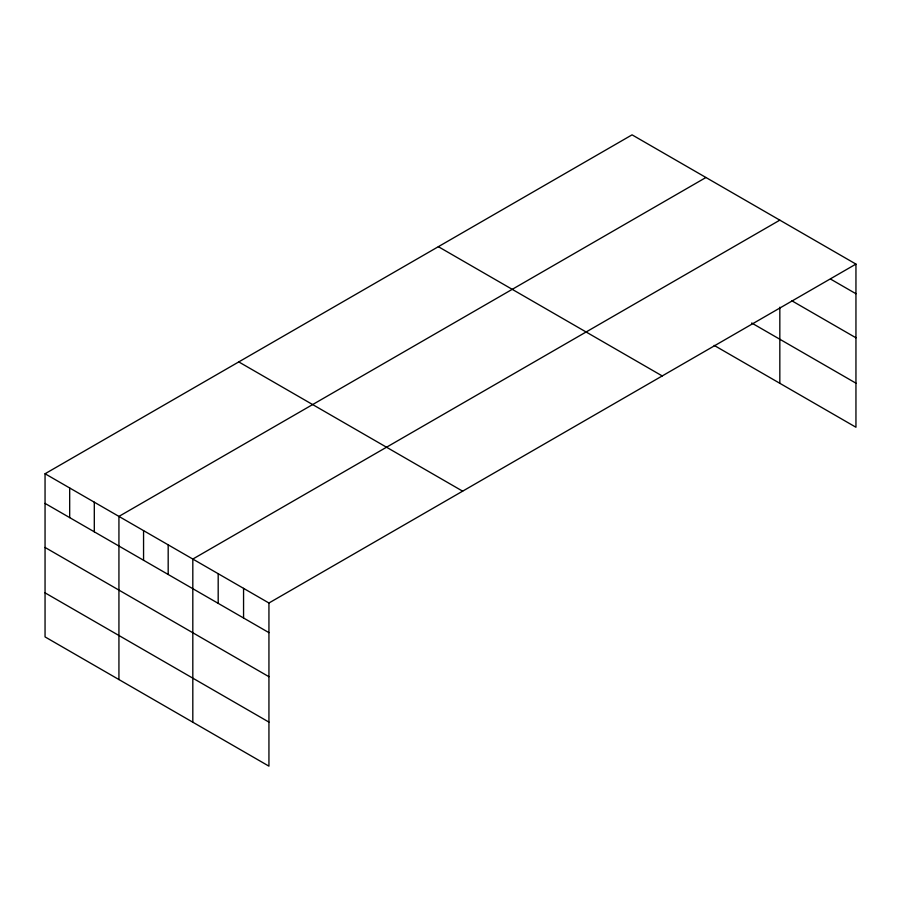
<?xml version="1.0" encoding="UTF-8"?>
<svg xmlns="http://www.w3.org/2000/svg" width="901" height="901" viewBox="0 0 901 901"><rect width="100%" height="100%" fill="white"/><g stroke="black" fill="none" stroke-linecap="round" stroke-linejoin="round"><path stroke-width="1.35" d="M855.95 264.094L268.937 603.006L268.937 766.154L45.05 636.906L45.05 473.757L632.063 134.846L855.95 264.094L855.95 427.243L714.155 345.387M705.945 177.497L118.932 516.408L118.932 679.557M779.827 220.148L192.814 559.059L192.814 722.208M830.576 279.085L855.95 293.737M791.911 300.821L855.95 337.796M751.682 322.997L855.95 383.184M438.348 246.683L662.235 375.942M238.765 361.909L462.652 491.169M45.05 473.757L268.937 603.006M45.05 503.389L268.937 632.648M45.05 547.448L268.937 676.707M45.05 592.847L268.937 722.106M779.827 307.196L779.827 383.297M243.563 588.364L243.563 617.996M218.188 573.712L218.188 603.355M168.183 544.846L168.183 574.478M143.563 530.621L143.563 560.264M94.301 502.184L94.301 531.827M69.681 487.97L69.681 517.613"/></g></svg>
